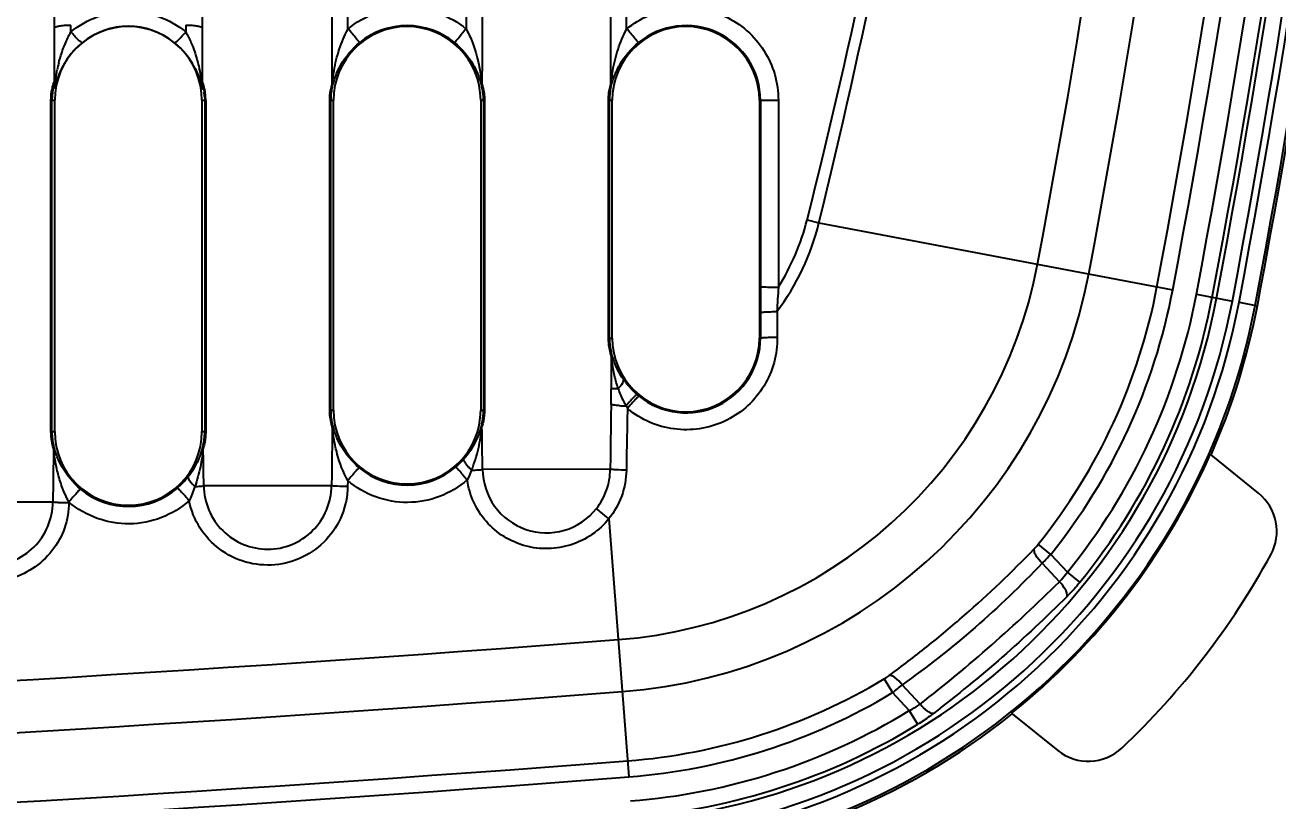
# Model space of a CAD drawing. Header units: millimetres. Extents: x 1147 to 12155, y -6137 to -4403.
# Drawn here: x 4220.6 to 4297.4, y -5401.8 to -5354.2 of the extents above; entities that cross this region are included whole.
import ezdxf

# ---------------------------------------------------------------- set-up
doc = ezdxf.new("R2010")
doc.units = ezdxf.units.MM
doc.header["$LTSCALE"] = 16.335
doc.header["$PDMODE"] = 3
doc.header["$PDSIZE"] = 0.3125
doc.linetypes.add('HIDDEN', pattern=[0.2, 0.1, -0.1])
doc.layers.get('0').update_dxf_attribs({"linetype": 'CONTINUOUS'})
doc.layers.get('Defpoints').update_dxf_attribs({"linetype": 'CONTINUOUS'})
doc.layers.add('DEFAULT_2', color=8, linetype='HIDDEN')
doc.styles.get("Standard").update_dxf_attribs({"font": 'txt', "width": 0.8})
doc.dimstyles.get("Standard").update_dxf_attribs({"dimtxt": 0.15625, "dimasz": 0.1875, "dimexe": 0.125, "dimexo": 0.0625, "dimtad": 0, "dimtih": 1, "dimtoh": 1, "dimdsep": 46, "dimtxsty": 'Standard', "dimcen": 0.09, "dimadec": 0, "dimazin": 0, "dimtp": 0.01, "dimtm": 0.01, "dimtfac": 1, "dimtofl": 0, "dimtmove": 0, "dimatfit": 3, "dimfxl": 0, "dimtolj": 1, "dimarcsym": 0})

# ---------------------------------------------------------------- blocks, each defined once
blk = doc.blocks.new('*D706')
at = {"color": 4, "lineweight": -2}
blk.add_line((4382.928, -5433.772), (4392.478, -5433.772), dxfattribs=at)
at = {"layer": 'Defpoints', "color": 0}
for p in [(4103.729, -5263.772), (4382.866, -5433.772), (4392.478, -5433.772)]:
    blk.add_point(p, dxfattribs=at)
at = {"color": 6, "insert": (4405.811, -5433.772), "char_height": 8, "attachment_point": 5}
blk.add_mtext('\\A1;170.00', dxfattribs=at)
blk = doc.blocks.new('*D707')
at = {"color": 4, "lineweight": -2}
blk.add_line((4359.791, -5468.772), (4392.478, -5468.772), dxfattribs=at)
at = {"layer": 'Defpoints', "color": 0}
for p in [(4103.729, -5263.772), (4359.729, -5468.772), (4392.478, -5468.772)]:
    blk.add_point(p, dxfattribs=at)
at = {"color": 6, "insert": (4406.878, -5468.772), "char_height": 8, "attachment_point": 5}
blk.add_mtext('\\A1;205.00', dxfattribs=at)
blk = doc.blocks.new('*D709')
at = {"color": 4, "lineweight": -2}
blk.add_line((4348.729, -5479.834), (4348.729, -5513.096), dxfattribs=at)
at = {"layer": 'Defpoints', "color": 0}
for p in [(4103.729, -5263.772), (4348.729, -5479.772), (4348.729, -5513.096)]:
    blk.add_point(p, dxfattribs=at)
at = {"color": 6, "insert": (4348.729, -5528.03), "char_height": 8, "attachment_point": 5, "rotation": 90}
blk.add_mtext('\\A1;245.00', dxfattribs=at)

msp = doc.modelspace()

# ---------------------------------------------------------------- linework, layer by layer
at = {"color": 7, "linetype": 'Continuous'}
for p, q in [((4240.365, -5354.453), (4240.365, -5258.772)), ((4247.627, -5258.772), (4247.627, -5354.453)), ((4257.458, -5354.452), (4257.458, -5258.772)), ((4222.378, -5357.931), (4222.378, -5354.391)), ((4223.383, -5354.634), (4223.383, -5354.211)), ((4230.422, -5354.211), (4230.422, -5354.634)), ((4231.427, -5354.391), (4231.427, -5357.931)), ((4222.159, -5358.819), (4222.389, -5358.819)), ((4222.159, -5379.13), (4222.159, -5358.819)), ((4222.218, -5379.13), (4222.218, -5358.819)), ((4222.389, -5379.13), (4222.389, -5358.819)), ((4231.416, -5358.819), (4231.646, -5358.819)), ((4231.416, -5358.819), (4231.416, -5379.13)), ((4231.588, -5358.819), (4231.588, -5379.13)), ((4231.646, -5358.819), (4231.646, -5379.13)), ((4239.253, -5358.819), (4239.482, -5358.819)), ((4239.253, -5377.823), (4239.253, -5358.819)), ((4239.311, -5377.823), (4239.311, -5358.819)), ((4239.482, -5377.823), (4239.482, -5358.819)), ((4248.51, -5358.819), (4248.74, -5358.819)), ((4248.51, -5358.819), (4248.51, -5377.823)), ((4248.681, -5358.819), (4248.681, -5377.823)), ((4248.74, -5358.819), (4248.74, -5377.823)), ((4256.346, -5358.819), (4256.576, -5358.819)), ((4256.346, -5373.399), (4256.346, -5358.819)), ((4256.405, -5373.399), (4256.405, -5358.819)), ((4256.576, -5373.399), (4256.576, -5358.819)), ((4265.663, -5358.819), (4265.603, -5358.819)), ((4265.603, -5358.819), (4265.603, -5373.399)), ((4265.663, -5358.819), (4265.659, -5370.262)), ((4266.766, -5358.815), (4266.766, -5370.265)), ((4268.53, -5366.143), (4269.251, -5366.324)), ((4269.254, -5366.324), (4290.951, -5370.435)), ((4292.401, -5370.71), (4294.606, -5371.127)), ((4295.015, -5371.205), (4296.137, -5371.417)), ((4265.661, -5371.832), (4265.666, -5373.399)), ((4266.687, -5371.772), (4266.691, -5373.341)), ((4256.346, -5373.399), (4256.576, -5373.399)), ((4265.603, -5373.399), (4265.666, -5373.399)), ((4256.509, -5374.433), (4256.51, -5375.896)), ((4256.51, -5375.896), (4256.51, -5376.506)), ((4239.253, -5377.823), (4239.482, -5377.823)), ((4248.51, -5377.823), (4248.74, -5377.823)), ((4222.159, -5379.13), (4222.389, -5379.13)), ((4231.416, -5379.13), (4231.646, -5379.13)), ((4296.21, -5382.912), (4293.296, -5380.563)), ((4256.457, -5381.443), (4248.621, -5381.444)), ((4239.367, -5382.448), (4231.525, -5382.448)), ((4240.355, -5382.132), (4240.349, -5382.501)), ((4222.274, -5383.454), (4214.432, -5383.454)), ((4256.374, -5384.465), (4257.591, -5400.298)), ((4283.469, -5386.655), (4282.7, -5386.036)), ((4283.469, -5386.655), (4284.486, -5387.745)), ((4282.941, -5387.199), (4283.998, -5388.332)), ((4285.251, -5388.368), (4284.486, -5387.745)), ((4273.254, -5394.284), (4273.763, -5395.129)), ((4275.461, -5395.839), (4274.36, -5394.659)), ((4274.791, -5396.232), (4273.763, -5395.129)), ((4274.791, -5396.232), (4275.307, -5397.073)), ((4281.109, -5396.428), (4283.894, -5398.672))]:
    msp.add_line(p, q, dxfattribs=at)
for centre, radius, start, end in [((3701.529, -5258.772), 605.047, 349.272711, 10.727289), ((3701.529, -5258.772), 601.382, 349.272711, 10.727289), ((3701.529, -5258.772), 602.369, 349.272711, 10.727289), ((3701.529, -5258.772), 602.639, 349.272711, 10.727289), ((3701.529, -5258.772), 603.626, 349.272711, 10.727289), ((3701.529, -5258.772), 604.043, 349.272711, 10.727289), ((3701.529, -5258.772), 598.919, 349.272711, 10.727289), ((3701.529, -5258.772), 599.906, 349.272711, 10.727289), ((3701.529, -5258.772), 594.664, 349.272711, 10.727289), ((3701.529, -5258.772), 591.466, 349.272711, 10.727289), ((3851.528, -5261.199), 430.005, 345.87413, 350.4303), ((3840.442, -5260.96), 441.564, 346.19519, 350.61617), ((3701.529, -5258.772), 605.185, 349.272711, 352.830471), ((4226.903, -5358.819), 4.514, 0, 180), ((4226.903, -5358.766), 4.481, 50.86645, 129.13442), ((4243.996, -5358.819), 4.514, 0, 180), ((4243.996, -5358.817), 4.573, 50.52989, 129.46978), ((4261.09, -5358.819), 4.514, 0, 180), ((4261.09, -5358.817), 4.573, 359.98262, 129.46483), ((4231.714, -5358.815), 9.359, 165.79734, 168.55801), ((4221.343, -5357.706), 1.035, 348.04128, 359.98552), ((4198.206, -5358.996), 24.174, 2.11555, 2.55024), ((4221.385, -5357.932), 0.993, 350.09504, 0.08389), ((4232.462, -5357.706), 1.035, 180.01362, 191.96027), ((4232.436, -5357.93), 1.008, 180.06088, 189.89018), ((4256.697, -5359.037), 25.272, 177.73738, 177.88282), ((4254.518, -5358.95), 23.091, 177.44231, 177.73821), ((4227.555, -5358.849), 4.033, 4.01671, 7.28008), ((4254.726, -5362.791), 14.952, 323.08069, 346.33106), ((4254.724, -5362.673), 14.236, 327.76779, 345.88931), ((4254.769, -5363.58), 28.386, 274.39539, 349.27271), ((4254.769, -5363.58), 31.584, 274.39543, 349.27271), ((4254.769, -5363.58), 35.839, 321.20154, 349.27271), ((4254.769, -5363.58), 36.826, 321.20129, 349.27271), ((4254.769, -5363.58), 39.559, 274.39543, 349.27271), ((4254.769, -5363.58), 40.546, 274.39543, 349.27271), ((4254.769, -5363.58), 40.963, 274.39543, 349.27271), ((4254.769, -5363.58), 38.302, 320.88314, 349.27271), ((4254.769, -5363.58), 39.289, 320.88448, 349.27271), ((4254.769, -5363.58), 41.967, 274.39543, 349.27271), ((4254.769, -5363.58), 42.105, 336.21184, 349.27271), ((4261.09, -5373.399), 4.514, 180, 0), ((4187.541, -5376.57), 68.969, 359.52306, 0.0529), ((4262.982, -5374.397), 6.401, 199.19595, 202.88291), ((4192.953, -5376.611), 63.558, 359.23269, 359.51966), ((4262.405, -5374.643), 5.774, 202.85788, 207.09635), ((4261.719, -5374.993), 5.004, 207.10026, 210.81288), ((4267.511, -5385.891), 12.917, 138.45096, 140.73487), ((4243.996, -5377.823), 4.514, 180, 0), ((5205.999, -5390.751), 949.587, 179.19814, 179.438324), ((4257.633, -5368.339), 9.22, 266.1045, 268.68975), ((4262.306, -5374.953), 5.535, 208.05806, 209.95071), ((4819.758, -5389.653), 562.374, 178.7838, 179.16851), ((4261.442, -5372.875), 6.237, 230.91961, 232.99247), ((5139.367, -5391.714), 900.048, 179.180832, 179.410138), ((3324.701, -5391.577), 923.975, 0.628386, 0.790725), ((4226.903, -5379.13), 4.514, 180, 0), ((5086.463, -5392.429), 864.236, 179.185653, 179.404929), ((3306.125, -5392.793), 925.458, 0.640497, 0.784161), ((4254.769, -5363.58), 42.052, 308.71, 336.23107), ((4243.997, -5377.836), 4.574, 230.12782, 310.61568), ((4226.904, -5379.143), 4.575, 230.08659, 311.15623), ((4294.328, -5385.248), 3, 331.28952, 51.13645), ((4271.25, -5375.332), 16.659, 314.57149, 317.18041), ((4254.769, -5363.58), 48.105, 313.4292, 331.28952), ((4103.729, -3398.597), 1999.166, 265.604566, 274.395434), ((4254.769, -5363.58), 35.839, 274.39543, 301.0501), ((4103.729, -3398.597), 2002.364, 265.604565, 274.395435), ((4263.44, -5381.404), 17.175, 306.94787, 309.48409), ((4254.769, -5363.58), 36.826, 274.39543, 301.05032), ((4254.769, -5363.58), 38.302, 274.39543, 301.51729), ((4254.769, -5363.58), 42.105, 274.39543, 308.72571), ((4254.769, -5363.58), 39.289, 274.39543, 301.51729), ((4285.776, -5396.336), 3, 231.13645, 313.4292), ((4103.729, -3398.597), 2006.619, 265.604565, 274.395435), ((4103.729, -3398.597), 2007.606, 265.604565, 274.395435)]:
    msp.add_arc(centre, radius, start, end, dxfattribs=at)
for points in [[(4239.402, -5357.821), (4239.379, -5324.803), (4239.373, -5291.786), (4239.39, -5258.768)], [(4248.602, -5258.768), (4248.62, -5291.786), (4248.614, -5324.803), (4248.59, -5357.821)], [(4256.496, -5357.821), (4256.472, -5324.803), (4256.466, -5291.786), (4256.484, -5258.768)], [(4222.641, -5356.519), (4222.716, -5356.222), (4222.807, -5355.928), (4222.914, -5355.64)], [(4230.829, -5355.478), (4230.948, -5355.775), (4231.047, -5356.081), (4231.131, -5356.39)], [(4239.403, -5358.012), (4239.412, -5357.949), (4239.411, -5357.884), (4239.402, -5357.821)], [(4248.589, -5358.012), (4248.581, -5357.949), (4248.581, -5357.884), (4248.59, -5357.821)], [(4256.497, -5358.012), (4256.505, -5357.949), (4256.505, -5357.884), (4256.496, -5357.821)], [(4231.578, -5358.567), (4231.584, -5358.651), (4231.588, -5358.735), (4231.588, -5358.819)], [(4266.764, -5370.268), (4266.735, -5370.77), (4266.707, -5371.271), (4266.679, -5371.772)], [(4256.506, -5374.235), (4256.515, -5374.3), (4256.516, -5374.368), (4256.509, -5374.433)], [(4239.408, -5378.649), (4239.418, -5378.714), (4239.418, -5378.78), (4239.411, -5378.845)], [(4248.588, -5378.826), (4248.58, -5378.762), (4248.58, -5378.697), (4248.588, -5378.634)], [(4222.313, -5379.95), (4222.322, -5380.014), (4222.322, -5380.08), (4222.315, -5380.144)], [(4231.496, -5379.937), (4231.487, -5380), (4231.488, -5380.065), (4231.497, -5380.128)], [(4247.953, -5381.495), (4247.876, -5381.698), (4247.79, -5381.899), (4247.688, -5382.091)], [(4230.98, -5382.497), (4230.885, -5382.793), (4230.779, -5383.088), (4230.636, -5383.365)]]:
    msp.add_open_spline(points, degree=3, dxfattribs=at)
for points, knots in [([(4222.378, -5354.391), (4222.378, -5352.536), (4222.327, -5348.817), (4222.283, -5343.234), (4222.327, -5337.65), (4222.378, -5333.931), (4222.378, -5332.076)], [0, 0, 0, 0, 0.249325, 0.5, 0.750675, 1, 1, 1, 1]), ([(4231.427, -5332.076), (4231.427, -5333.931), (4231.478, -5337.65), (4231.522, -5343.234), (4231.478, -5348.817), (4231.427, -5352.536), (4231.427, -5354.391)], [0, 0, 0, 0, 0.249324, 0.499998, 0.750687, 1, 1, 1, 1]), ([(4223.383, -5354.634), (4223.87, -5354.231), (4224.994, -5353.586), (4226.903, -5353.252), (4228.811, -5353.586), (4229.935, -5354.231), (4230.422, -5354.634)], [0, 0, 0, 0, 0.249607, 0.500005, 0.750406, 1, 1, 1, 1]), ([(4240.365, -5354.453), (4240.869, -5354.038), (4242.029, -5353.375), (4243.996, -5353.03), (4245.963, -5353.375), (4247.123, -5354.038), (4247.627, -5354.453)], [0, 0, 0, 0, 0.250046, 0.5, 0.749954, 1, 1, 1, 1]), ([(4257.458, -5354.452), (4257.87, -5354.113), (4258.794, -5353.547), (4260.357, -5353.116), (4261.979, -5353.138), (4263.53, -5353.612), (4264.887, -5354.5), (4265.943, -5355.732), (4266.612, -5357.209), (4266.766, -5358.282), (4266.766, -5358.815)], [0, 0, 0, 0, 0.124997, 0.250044, 0.375016, 0.500012, 0.625002, 0.74998, 0.875018, 1, 1, 1, 1]), ([(4222.378, -5354.391), (4222.378, -5354.354), (4222.508, -5354.295), (4222.696, -5354.256), (4223.015, -5354.218), (4223.25, -5354.211), (4223.383, -5354.211)], [0, 0, 0, 0, 0.105188, 0.315079, 0.615704, 1, 1, 1, 1]), ([(4230.422, -5354.211), (4230.555, -5354.211), (4230.79, -5354.218), (4231.11, -5354.256), (4231.297, -5354.295), (4231.427, -5354.354), (4231.427, -5354.391)], [0, 0, 0, 0, 0.384296, 0.684921, 0.894812, 1, 1, 1, 1]), ([(4222.914, -5355.64), (4222.947, -5355.551), (4223.084, -5355.207), (4223.246, -5354.872), (4223.383, -5354.634)], [0, 0, 0, 0, 0.256402, 1, 1, 1, 1]), ([(4224.074, -5355.29), (4224.062, -5355.293), (4224.026, -5355.277), (4223.971, -5355.241), (4223.895, -5355.179), (4223.766, -5355.059), (4223.592, -5354.875), (4223.453, -5354.717), (4223.383, -5354.634)], [0, 0, 0, 0, 0.038918, 0.110645, 0.213333, 0.343086, 0.66087, 1, 1, 1, 1]), ([(4229.731, -5355.29), (4229.742, -5355.293), (4229.774, -5355.28), (4229.824, -5355.249), (4229.895, -5355.192), (4230.023, -5355.076), (4230.202, -5354.888), (4230.347, -5354.723), (4230.422, -5354.634)], [0, 0, 0, 0, 0.034382, 0.097729, 0.191294, 0.314575, 0.635985, 1, 1, 1, 1]), ([(4230.422, -5354.634), (4230.46, -5354.699), (4230.61, -5354.973), (4230.741, -5355.258), (4230.829, -5355.478)], [0, 0, 0, 0, 0.242865, 1, 1, 1, 1]), ([(4239.402, -5357.821), (4239.434, -5357.547), (4239.53, -5356.83), (4239.802, -5355.696), (4240.144, -5354.87), (4240.361, -5354.487)], [0, 0, 0, 0, 0.237324, 0.621519, 1, 1, 1, 1]), ([(4241.089, -5355.287), (4241.012, -5355.203), (4240.786, -5354.914), (4240.548, -5354.635), (4240.388, -5354.439)], [0, 0, 0, 0, 0.310524, 1, 1, 1, 1]), ([(4246.903, -5355.287), (4246.98, -5355.203), (4247.207, -5354.914), (4247.444, -5354.635), (4247.605, -5354.439)], [0, 0, 0, 0, 0.310535, 1, 1, 1, 1]), ([(4247.631, -5354.486), (4247.775, -5354.74), (4248.264, -5355.798), (4248.489, -5356.956), (4248.59, -5357.821)], [0, 0, 0, 0, 0.250988, 1, 1, 1, 1]), ([(4256.496, -5357.821), (4256.528, -5357.546), (4256.623, -5356.83), (4256.896, -5355.696), (4257.238, -5354.87), (4257.454, -5354.486)], [0, 0, 0, 0, 0.237325, 0.621526, 1, 1, 1, 1]), ([(4258.183, -5355.287), (4258.106, -5355.203), (4257.879, -5354.914), (4257.642, -5354.635), (4257.481, -5354.439)], [0, 0, 0, 0, 0.310525, 1, 1, 1, 1]), ([(4224.074, -5355.29), (4223.975, -5355.371), (4223.595, -5355.706), (4223.267, -5356.1), (4223.061, -5356.418)], [0, 0, 0, 0, 0.252968, 1, 1, 1, 1]), ([(4239.403, -5358.012), (4239.46, -5357.793), (4239.597, -5357.32), (4240.061, -5356.336), (4240.631, -5355.664), (4241.089, -5355.287)], [0, 0, 0, 0, 0.209124, 0.452566, 1, 1, 1, 1]), ([(4246.903, -5355.287), (4247.361, -5355.664), (4247.931, -5356.336), (4248.396, -5357.32), (4248.532, -5357.792), (4248.589, -5358.012)], [0, 0, 0, 0, 0.547439, 0.790878, 1, 1, 1, 1]), ([(4256.497, -5358.012), (4256.554, -5357.793), (4256.69, -5357.32), (4257.155, -5356.336), (4257.725, -5355.664), (4258.183, -5355.287)], [0, 0, 0, 0, 0.209131, 0.452579, 1, 1, 1, 1]), ([(4231.131, -5356.39), (4231.172, -5356.544), (4231.228, -5356.776), (4231.29, -5357.087), (4231.331, -5357.317), (4231.367, -5357.545), (4231.389, -5357.723), (4231.409, -5357.864), (4231.412, -5357.915), (4231.427, -5357.98), (4231.427, -5357.942), (4231.427, -5357.931)], [0, 0, 0, 0, 0.292118, 0.43776, 0.581279, 0.721057, 0.856797, 0.920099, 0.965443, 0.979589, 1, 1, 1, 1]), ([(4222.378, -5357.931), (4222.378, -5358.044), (4222.441, -5357.505), (4222.477, -5357.306), (4222.519, -5357.066), (4222.541, -5356.959)], [0, 0, 0, 0, 0.344457, 0.666871, 1, 1, 1, 1]), ([(4222.159, -5358.819), (4222.159, -5358.584), (4222.19, -5358.26), (4222.282, -5357.897), (4222.327, -5357.763), (4222.35, -5357.716)], [0, 0, 0, 0, 0.626279, 0.859418, 1, 1, 1, 1]), ([(4222.355, -5357.92), (4222.355, -5357.915), (4222.353, -5357.897), (4222.327, -5357.936), (4222.318, -5357.985), (4222.287, -5358.095), (4222.264, -5358.233), (4222.249, -5358.339), (4222.243, -5358.397)], [0, 0, 0, 0, 0.030803, 0.058491, 0.180435, 0.388705, 0.667761, 1, 1, 1, 1]), ([(4222.35, -5357.716), (4222.355, -5357.705), (4222.369, -5357.668), (4222.378, -5357.699), (4222.378, -5357.706)], [0, 0, 0, 0, 0.62887, 1, 1, 1, 1]), ([(4231.646, -5358.819), (4231.646, -5358.737), (4231.64, -5358.574), (4231.618, -5358.348), (4231.576, -5358.121), (4231.549, -5357.971), (4231.427, -5357.618), (4231.427, -5357.706)], [0, 0, 0, 0, 0.21517, 0.421409, 0.609616, 0.770703, 1, 1, 1, 1]), ([(4231.45, -5357.92), (4231.45, -5357.915), (4231.451, -5357.899), (4231.476, -5357.928), (4231.483, -5357.974), (4231.513, -5358.068), (4231.534, -5358.191), (4231.549, -5358.286), (4231.556, -5358.338)], [0, 0, 0, 0, 0.033942, 0.059451, 0.177443, 0.383273, 0.662702, 1, 1, 1, 1]), ([(4239.253, -5358.819), (4239.253, -5358.719), (4239.268, -5358.382), (4239.326, -5358.045), (4239.402, -5357.821)], [0, 0, 0, 0, 0.296712, 1, 1, 1, 1]), ([(4239.403, -5358.012), (4239.373, -5358.126), (4239.331, -5358.394), (4239.311, -5358.665), (4239.311, -5358.819)], [0, 0, 0, 0, 0.433948, 1, 1, 1, 1]), ([(4248.681, -5358.819), (4248.681, -5358.665), (4248.661, -5358.394), (4248.619, -5358.126), (4248.589, -5358.012)], [0, 0, 0, 0, 0.566104, 1, 1, 1, 1]), ([(4248.59, -5357.821), (4248.61, -5357.88), (4248.702, -5358.204), (4248.74, -5358.544), (4248.74, -5358.819)], [0, 0, 0, 0, 0.185228, 1, 1, 1, 1]), ([(4256.346, -5358.819), (4256.346, -5358.719), (4256.361, -5358.382), (4256.42, -5358.045), (4256.496, -5357.821)], [0, 0, 0, 0, 0.296715, 1, 1, 1, 1]), ([(4256.497, -5358.012), (4256.467, -5358.126), (4256.425, -5358.394), (4256.405, -5358.665), (4256.405, -5358.819)], [0, 0, 0, 0, 0.433936, 1, 1, 1, 1]), ([(4222.243, -5358.397), (4222.239, -5358.431), (4222.225, -5358.571), (4222.218, -5358.712), (4222.218, -5358.819)], [0, 0, 0, 0, 0.240834, 1, 1, 1, 1]), ([(4265.662, -5358.819), (4265.695, -5358.822), (4265.809, -5358.819), (4266.045, -5358.824), (4266.38, -5358.823), (4266.633, -5358.824), (4266.766, -5358.824)], [0, 0, 0, 0, 0.088761, 0.310586, 0.640098, 1, 1, 1, 1]), ([(4265.659, -5370.262), (4265.692, -5370.265), (4265.807, -5370.262), (4266.043, -5370.268), (4266.379, -5370.267), (4266.633, -5370.268), (4266.766, -5370.268)], [0, 0, 0, 0, 0.088837, 0.310876, 0.640497, 1, 1, 1, 1]), ([(4265.661, -5371.832), (4265.668, -5371.825), (4265.702, -5371.82), (4265.762, -5371.808), (4265.86, -5371.8), (4266.046, -5371.787), (4266.323, -5371.778), (4266.556, -5371.773), (4266.679, -5371.772)], [0, 0, 0, 0, 0.029169, 0.091986, 0.187258, 0.313297, 0.639407, 1, 1, 1, 1]), ([(4256.51, -5374.437), (4256.46, -5374.301), (4256.378, -5373.957), (4256.346, -5373.605), (4256.346, -5373.399)], [0, 0, 0, 0, 0.41236, 1, 1, 1, 1]), ([(4256.405, -5373.399), (4256.405, -5373.561), (4256.427, -5373.842), (4256.472, -5374.121), (4256.505, -5374.235)], [0, 0, 0, 0, 0.577937, 1, 1, 1, 1]), ([(4266.699, -5373.34), (4266.706, -5373.861), (4266.573, -5374.91), (4265.949, -5376.363), (4264.946, -5377.589), (4263.644, -5378.489), (4262.143, -5378.993), (4260.561, -5379.062), (4259.021, -5378.695), (4258.104, -5378.169), (4257.688, -5377.855)], [0, 0, 0, 0, 0.124925, 0.249932, 0.374907, 0.499918, 0.624947, 0.749996, 0.87503, 1, 1, 1, 1]), ([(4258.223, -5376.959), (4258.88, -5377.494), (4260.539, -5378.199), (4263.179, -5377.752), (4265.178, -5375.975), (4265.669, -5374.244), (4265.666, -5373.399)], [0, 0, 0, 0, 0.249919, 0.500292, 0.750482, 1, 1, 1, 1]), ([(4265.666, -5373.399), (4265.673, -5373.392), (4265.706, -5373.387), (4265.767, -5373.375), (4265.865, -5373.367), (4266.053, -5373.354), (4266.335, -5373.345), (4266.574, -5373.341), (4266.699, -5373.34)], [0, 0, 0, 0, 0.028458, 0.090141, 0.184275, 0.309627, 0.636644, 1, 1, 1, 1]), ([(4257.242, -5375.895), (4257.054, -5375.622), (4256.823, -5375.194), (4256.612, -5374.623), (4256.539, -5374.357), (4256.505, -5374.235)], [0, 0, 0, 0, 0.545309, 0.792548, 1, 1, 1, 1]), ([(4256.651, -5375.373), (4256.636, -5375.293), (4256.581, -5374.981), (4256.532, -5374.667), (4256.509, -5374.433)], [0, 0, 0, 0, 0.257441, 1, 1, 1, 1]), ([(4256.937, -5376.501), (4256.908, -5376.408), (4256.795, -5376.036), (4256.705, -5375.658), (4256.651, -5375.373)], [0, 0, 0, 0, 0.252121, 1, 1, 1, 1]), ([(4257.242, -5375.895), (4257.28, -5375.976), (4257.19, -5376.235), (4257.039, -5376.4), (4256.937, -5376.501)], [0, 0, 0, 0, 0.384621, 1, 1, 1, 1]), ([(4256.593, -5376.504), (4256.584, -5376.504), (4256.556, -5376.505), (4256.529, -5376.505), (4256.51, -5376.506)], [0, 0, 0, 0, 0.337642, 1, 1, 1, 1]), ([(4256.937, -5376.501), (4256.902, -5376.502), (4256.787, -5376.502), (4256.673, -5376.503), (4256.593, -5376.504)], [0, 0, 0, 0, 0.309318, 1, 1, 1, 1]), ([(4258.071, -5376.831), (4258.049, -5376.85), (4257.985, -5376.927), (4257.845, -5377.077), (4257.65, -5377.3), (4257.501, -5377.467), (4257.422, -5377.557)], [0, 0, 0, 0, 0.088788, 0.308, 0.634188, 1, 1, 1, 1]), ([(4258.223, -5376.959), (4258.208, -5376.958), (4258.165, -5376.998), (4258.088, -5377.061), (4257.975, -5377.18), (4257.891, -5377.271), (4257.844, -5377.324)], [0, 0, 0, 0, 0.089977, 0.290275, 0.597369, 1, 1, 1, 1]), ([(4239.411, -5378.846), (4239.39, -5378.788), (4239.292, -5378.456), (4239.252, -5378.107), (4239.253, -5377.823)], [0, 0, 0, 0, 0.178804, 1, 1, 1, 1]), ([(4239.311, -5377.823), (4239.311, -5377.982), (4239.333, -5378.26), (4239.377, -5378.535), (4239.408, -5378.649)], [0, 0, 0, 0, 0.573281, 1, 1, 1, 1]), ([(4248.588, -5378.634), (4248.618, -5378.52), (4248.661, -5378.25), (4248.681, -5377.977), (4248.681, -5377.823)], [0, 0, 0, 0, 0.432557, 1, 1, 1, 1]), ([(4248.74, -5377.823), (4248.74, -5377.924), (4248.724, -5378.262), (4248.665, -5378.601), (4248.588, -5378.826)], [0, 0, 0, 0, 0.297724, 1, 1, 1, 1]), ([(4257.007, -5377.538), (4256.894, -5377.53), (4256.745, -5377.518), (4256.579, -5377.487), (4256.523, -5377.472), (4256.505, -5377.462)], [0, 0, 0, 0, 0.664574, 0.876634, 1, 1, 1, 1]), ([(4241.065, -5381.347), (4240.617, -5380.972), (4240.058, -5380.305), (4239.6, -5379.333), (4239.468, -5378.863), (4239.408, -5378.649)], [0, 0, 0, 0, 0.5454, 0.792231, 1, 1, 1, 1]), ([(4240.355, -5382.132), (4240.07, -5381.624), (4239.761, -5380.79), (4239.515, -5379.67), (4239.444, -5379.112), (4239.411, -5378.846)], [0, 0, 0, 0, 0.508705, 0.766568, 1, 1, 1, 1]), ([(4248.588, -5378.634), (4248.543, -5378.804), (4248.445, -5379.171), (4248.128, -5379.939), (4247.762, -5380.492), (4247.463, -5380.828)], [0, 0, 0, 0, 0.212364, 0.457591, 1, 1, 1, 1]), ([(4247.953, -5381.495), (4248.132, -5381.065), (4248.334, -5380.396), (4248.487, -5379.601), (4248.551, -5379.154), (4248.573, -5378.933), (4248.588, -5378.826)], [0, 0, 0, 0, 0.507379, 0.757984, 0.881757, 1, 1, 1, 1]), ([(4222.315, -5380.146), (4222.267, -5380.01), (4222.189, -5379.673), (4222.159, -5379.329), (4222.159, -5379.13)], [0, 0, 0, 0, 0.420385, 1, 1, 1, 1]), ([(4222.218, -5379.13), (4222.218, -5379.287), (4222.239, -5379.563), (4222.282, -5379.836), (4222.313, -5379.95)], [0, 0, 0, 0, 0.571241, 1, 1, 1, 1]), ([(4231.496, -5379.937), (4231.526, -5379.823), (4231.568, -5379.554), (4231.588, -5379.283), (4231.588, -5379.13)], [0, 0, 0, 0, 0.43405, 1, 1, 1, 1]), ([(4231.646, -5379.13), (4231.646, -5379.23), (4231.631, -5379.567), (4231.573, -5379.903), (4231.497, -5380.128)], [0, 0, 0, 0, 0.296739, 1, 1, 1, 1]), ([(4223.968, -5382.652), (4223.521, -5382.277), (4222.962, -5381.61), (4222.504, -5380.637), (4222.372, -5380.166), (4222.313, -5379.95)], [0, 0, 0, 0, 0.544654, 0.791233, 1, 1, 1, 1]), ([(4223.28, -5383.508), (4223.15, -5383.239), (4222.886, -5382.704), (4222.614, -5381.855), (4222.423, -5381.001), (4222.347, -5380.428), (4222.315, -5380.146)], [0, 0, 0, 0, 0.254885, 0.507692, 0.7579, 1, 1, 1, 1]), ([(4231.496, -5379.937), (4231.457, -5380.085), (4231.372, -5380.408), (4231.112, -5381.084), (4230.815, -5381.58), (4230.576, -5381.888)], [0, 0, 0, 0, 0.212139, 0.460333, 1, 1, 1, 1]), ([(4231.497, -5380.128), (4231.451, -5380.517), (4231.339, -5381.32), (4231.123, -5382.104), (4230.98, -5382.497)], [0, 0, 0, 0, 0.483672, 1, 1, 1, 1]), ([(4246.975, -5381.308), (4247.019, -5381.27), (4247.19, -5381.118), (4247.351, -5380.955), (4247.463, -5380.828)], [0, 0, 0, 0, 0.256928, 1, 1, 1, 1]), ([(4247.463, -5380.828), (4247.45, -5380.858), (4247.495, -5380.959), (4247.589, -5381.102), (4247.755, -5381.294), (4247.883, -5381.426), (4247.953, -5381.495)], [0, 0, 0, 0, 0.114872, 0.337767, 0.650038, 1, 1, 1, 1]), ([(4229.914, -5382.587), (4229.977, -5382.532), (4230.214, -5382.315), (4230.43, -5382.076), (4230.576, -5381.888)], [0, 0, 0, 0, 0.260882, 1, 1, 1, 1]), ([(4230.576, -5381.888), (4230.562, -5381.918), (4230.582, -5382.015), (4230.708, -5382.226), (4230.862, -5382.386), (4230.98, -5382.497)], [0, 0, 0, 0, 0.132924, 0.35426, 1, 1, 1, 1]), ([(4241.065, -5381.347), (4241.056, -5381.349), (4241.032, -5381.373), (4240.985, -5381.415), (4240.916, -5381.489), (4240.785, -5381.631), (4240.595, -5381.848), (4240.437, -5382.034), (4240.355, -5382.132)], [0, 0, 0, 0, 0.027767, 0.089373, 0.183753, 0.309577, 0.637595, 1, 1, 1, 1]), ([(4246.975, -5381.308), (4246.984, -5381.311), (4247.006, -5381.336), (4247.053, -5381.378), (4247.121, -5381.452), (4247.253, -5381.594), (4247.444, -5381.81), (4247.605, -5381.994), (4247.688, -5382.091)], [0, 0, 0, 0, 0.027441, 0.088984, 0.183403, 0.309313, 0.637509, 1, 1, 1, 1]), ([(4247.953, -5381.495), (4248.097, -5381.49), (4248.318, -5381.476), (4248.544, -5381.464), (4248.621, -5381.443)], [0, 0, 0, 0, 0.641988, 1, 1, 1, 1]), ([(4248.621, -5381.444), (4248.632, -5382.237), (4249.159, -5383.856), (4251.186, -5385.363), (4253.711, -5385.431), (4255.116, -5384.47), (4255.607, -5383.849)], [0, 0, 0, 0, 0.250477, 0.500553, 0.750136, 1, 1, 1, 1]), ([(4255.607, -5383.849), (4255.874, -5383.511), (4256.296, -5382.739), (4256.452, -5381.874), (4256.457, -5381.443)], [0, 0, 0, 0, 0.499934, 1, 1, 1, 1]), ([(4257.443, -5381.492), (4257.429, -5382.025), (4257.247, -5383.099), (4256.706, -5384.047), (4256.374, -5384.465)], [0, 0, 0, 0, 0.499792, 1, 1, 1, 1]), ([(4257.443, -5381.492), (4257.234, -5381.489), (4256.947, -5381.484), (4256.619, -5381.462), (4256.499, -5381.452), (4256.457, -5381.443)], [0, 0, 0, 0, 0.636581, 0.869011, 1, 1, 1, 1]), ([(4223.968, -5382.652), (4223.959, -5382.654), (4223.935, -5382.679), (4223.887, -5382.722), (4223.817, -5382.798), (4223.684, -5382.943), (4223.491, -5383.164), (4223.331, -5383.352), (4223.248, -5383.452)], [0, 0, 0, 0, 0.0278, 0.089766, 0.184656, 0.310987, 0.63937, 1, 1, 1, 1]), ([(4229.914, -5382.587), (4229.923, -5382.59), (4229.946, -5382.614), (4229.994, -5382.657), (4230.063, -5382.73), (4230.196, -5382.871), (4230.389, -5383.085), (4230.552, -5383.268), (4230.636, -5383.365)], [0, 0, 0, 0, 0.027439, 0.088999, 0.183446, 0.309389, 0.637629, 1, 1, 1, 1]), ([(4240.349, -5382.501), (4240.342, -5383.096), (4240.1, -5384.293), (4239.119, -5385.831), (4237.65, -5386.916), (4235.891, -5387.404), (4234.074, -5387.233), (4232.437, -5386.426), (4231.199, -5385.085), (4230.749, -5383.949), (4230.636, -5383.365)], [0, 0, 0, 0, 0.12488, 0.249894, 0.374945, 0.499947, 0.624951, 0.749992, 0.875007, 1, 1, 1, 1]), ([(4230.98, -5382.497), (4231.096, -5382.492), (4231.277, -5382.478), (4231.461, -5382.466), (4231.525, -5382.448)], [0, 0, 0, 0, 0.63444, 1, 1, 1, 1]), ([(4231.525, -5382.448), (4231.532, -5382.956), (4231.754, -5383.977), (4232.619, -5385.276), (4233.923, -5386.131), (4235.449, -5386.448), (4236.975, -5386.132), (4238.279, -5385.276), (4239.141, -5383.976), (4239.36, -5382.956), (4239.367, -5382.448)], [0, 0, 0, 0, 0.125287, 0.250361, 0.375343, 0.500135, 0.624899, 0.749807, 0.874815, 1, 1, 1, 1]), ([(4240.349, -5382.501), (4240.14, -5382.499), (4239.854, -5382.493), (4239.527, -5382.469), (4239.408, -5382.458), (4239.367, -5382.448)], [0, 0, 0, 0, 0.63731, 0.869496, 1, 1, 1, 1]), ([(4247.688, -5382.091), (4247.188, -5382.525), (4246.024, -5383.224), (4244.03, -5383.592), (4242.032, -5383.244), (4240.86, -5382.56), (4240.355, -5382.132)], [0, 0, 0, 0, 0.250027, 0.500027, 0.750015, 1, 1, 1, 1]), ([(4256.374, -5384.465), (4256.078, -5384.835), (4255.373, -5385.492), (4254.081, -5386.131), (4252.66, -5386.374), (4251.229, -5386.2), (4249.907, -5385.625), (4248.805, -5384.694), (4248.021, -5383.485), (4247.752, -5382.56), (4247.688, -5382.091)], [0, 0, 0, 0, 0.124999, 0.250066, 0.375059, 0.500076, 0.625096, 0.75008, 0.875115, 1, 1, 1, 1]), ([(4223.259, -5383.461), (4223.259, -5383.995), (4223.071, -5385.071), (4222.286, -5386.501), (4221.079, -5387.602), (4219.583, -5388.255), (4217.956, -5388.392), (4216.372, -5388), (4214.994, -5387.12), (4214.328, -5386.257), (4214.059, -5385.795)], [0, 0, 0, 0, 0.124888, 0.249911, 0.374938, 0.499926, 0.624914, 0.749925, 0.874949, 1, 1, 1, 1]), ([(4214.432, -5383.454), (4214.439, -5383.962), (4214.66, -5384.983), (4215.525, -5386.282), (4216.83, -5387.137), (4218.357, -5387.454), (4219.883, -5387.136), (4221.186, -5386.28), (4222.048, -5384.981), (4222.268, -5383.961), (4222.274, -5383.454)], [0, 0, 0, 0, 0.125297, 0.250399, 0.375396, 0.500203, 0.624991, 0.749904, 0.874856, 1, 1, 1, 1]), ([(4223.258, -5383.508), (4223.049, -5383.505), (4222.762, -5383.499), (4222.435, -5383.475), (4222.316, -5383.464), (4222.274, -5383.454)], [0, 0, 0, 0, 0.637425, 0.869636, 1, 1, 1, 1]), ([(4230.636, -5383.365), (4230.134, -5383.802), (4228.974, -5384.521), (4226.968, -5384.903), (4224.958, -5384.559), (4223.775, -5383.883), (4223.259, -5383.461)], [0, 0, 0, 0, 0.250011, 0.500055, 0.750001, 1, 1, 1, 1]), ([(4256.374, -5384.465), (4256.211, -5384.337), (4255.955, -5384.132), (4255.698, -5383.928), (4255.607, -5383.849)], [0, 0, 0, 0, 0.63333, 1, 1, 1, 1]), ([(4273.566, -5394.077), (4274.342, -5393.503), (4275.912, -5392.314), (4278.937, -5389.79), (4281.087, -5387.73), (4282.455, -5386.314)], [0, 0, 0, 0, 0.24509, 0.500084, 1, 1, 1, 1]), ([(4282.941, -5387.199), (4282.792, -5387.053), (4282.6, -5386.826), (4282.46, -5386.511), (4282.441, -5386.368), (4282.455, -5386.314)], [0, 0, 0, 0, 0.603403, 0.838509, 1, 1, 1, 1]), ([(4282.455, -5386.314), (4282.476, -5386.293), (4282.561, -5386.203), (4282.641, -5386.109), (4282.7, -5386.036)], [0, 0, 0, 0, 0.241412, 1, 1, 1, 1]), ([(4282.941, -5387.199), (4281.629, -5388.571), (4278.893, -5391.208), (4275.901, -5393.552), (4274.36, -5394.659)], [0, 0, 0, 0, 0.50009, 1, 1, 1, 1]), ([(4283.998, -5388.332), (4284.041, -5388.289), (4284.215, -5388.103), (4284.374, -5387.903), (4284.486, -5387.745)], [0, 0, 0, 0, 0.241226, 1, 1, 1, 1]), ([(4275.461, -5395.839), (4276.952, -5394.669), (4279.881, -5392.258), (4282.646, -5389.662), (4283.998, -5388.332)], [0, 0, 0, 0, 0.500036, 1, 1, 1, 1]), ([(4284.467, -5389.236), (4284.483, -5389.182), (4284.467, -5389.039), (4284.334, -5388.717), (4284.145, -5388.483), (4283.998, -5388.332)], [0, 0, 0, 0, 0.159778, 0.393775, 1, 1, 1, 1]), ([(4285.252, -5388.367), (4285.189, -5388.445), (4284.939, -5388.744), (4284.673, -5389.032), (4284.467, -5389.236)], [0, 0, 0, 0, 0.255645, 1, 1, 1, 1]), ([(4284.467, -5389.237), (4283.178, -5390.514), (4280.533, -5393.004), (4277.716, -5395.298), (4276.279, -5396.406)], [0, 0, 0, 0, 0.500007, 1, 1, 1, 1]), ([(4273.254, -5394.284), (4273.281, -5394.267), (4273.387, -5394.202), (4273.491, -5394.132), (4273.566, -5394.077)], [0, 0, 0, 0, 0.256684, 1, 1, 1, 1]), ([(4274.36, -5394.659), (4274.233, -5394.491), (4274.033, -5394.274), (4273.743, -5394.102), (4273.615, -5394.071), (4273.565, -5394.077)], [0, 0, 0, 0, 0.626996, 0.850898, 1, 1, 1, 1]), ([(4274.791, -5396.232), (4274.851, -5396.203), (4275.081, -5396.085), (4275.303, -5395.95), (4275.461, -5395.839)], [0, 0, 0, 0, 0.257327, 1, 1, 1, 1]), ([(4276.279, -5396.406), (4276.224, -5396.414), (4276.086, -5396.381), (4275.791, -5396.211), (4275.589, -5396), (4275.461, -5395.839)], [0, 0, 0, 0, 0.161953, 0.396974, 1, 1, 1, 1]), ([(4276.279, -5396.406), (4276.203, -5396.464), (4275.889, -5396.7), (4275.561, -5396.918), (4275.307, -5397.073)], [0, 0, 0, 0, 0.242203, 1, 1, 1, 1])]:
    msp.add_open_spline(points, degree=3, knots=knots, dxfattribs=at)
at = {"layer": 'DEFAULT_2', "color": 8, "linetype": 'HIDDEN'}
for p, q in [((4293.296, -5380.563), (4293.254, -5380.529)), ((4281.067, -5396.394), (4281.109, -5396.428))]:
    msp.add_line(p, q, dxfattribs=at)
for centre, radius, start, end in [((4227.062, -5359.003), 4.763, 147.1309, 150.60665), ((4226.75, -5358.999), 4.755, 26.83917, 30.89286), ((4765.069, -5370.462), 499.41, 179.97702, 180.15715), ((4261.379, -5373.06), 5.016, 214.41724, 224.07717), ((4261.441, -5373.002), 5.1, 224.08098, 228.64486), ((4261.413, -5373.034), 5.058, 228.64483, 230.15101), ((4261.439, -5373.004), 5.098, 230.15257, 230.89468)]:
    msp.add_arc(centre, radius, start, end, dxfattribs=at)
for points, knots in [([(4229.731, -5355.29), (4229.842, -5355.38), (4230.261, -5355.753), (4230.616, -5356.198), (4230.831, -5356.557)], [0, 0, 0, 0, 0.253738, 1, 1, 1, 1]), ([(4222.912, -5356.665), (4222.842, -5356.79), (4222.715, -5357.041), (4222.562, -5357.424), (4222.467, -5357.739), (4222.409, -5357.964), (4222.389, -5358.062), (4222.376, -5358.101)], [0, 0, 0, 0, 0.278231, 0.548124, 0.804319, 0.919028, 1, 1, 1, 1]), ([(4230.993, -5356.852), (4231.057, -5356.978), (4231.167, -5357.218), (4231.318, -5357.659), (4231.35, -5357.793), (4231.44, -5358.144), (4231.442, -5358.103)], [0, 0, 0, 0, 0.319038, 0.626564, 0.906686, 1, 1, 1, 1])]:
    msp.add_open_spline(points, degree=3, knots=knots, dxfattribs=at)

# ---------------------------------------------------------------- dimensions: what is measured, and where the dimension line sits
for feature_location, offset, dtype, picture, middle in [((4382.866, -5433.772), (9.612, 0), 0, '*D706', (4405.811, -5433.772)), ((4359.729, -5468.772), (32.749, 0), 0, '*D707', (4406.878, -5468.772)), ((4348.729, -5479.772), (0, -33.325), 1, '*D709', (4348.729, -5528.03))]:
    dim = msp.add_ordinate_dim(feature_location=feature_location, offset=offset, dtype=dtype, origin=(4103.729, -5263.772), dimstyle='Standard', override={"dimtxt": 8, "dimasz": 10, "dimgap": 0, "dimtih": 0, "dimtoh": 0, "dimzin": 0, "dimcen": 0, "dimclrd": 4, "dimclre": 4, "dimclrt": 6, "dimadec": 2, "dimtp": 0, "dimtm": 0, "dimtzin": 0})
    dim.commit()
    dim.dimension.update_dxf_attribs({"geometry": picture, "text_midpoint": middle})

doc.saveas('drawing.dxf')
